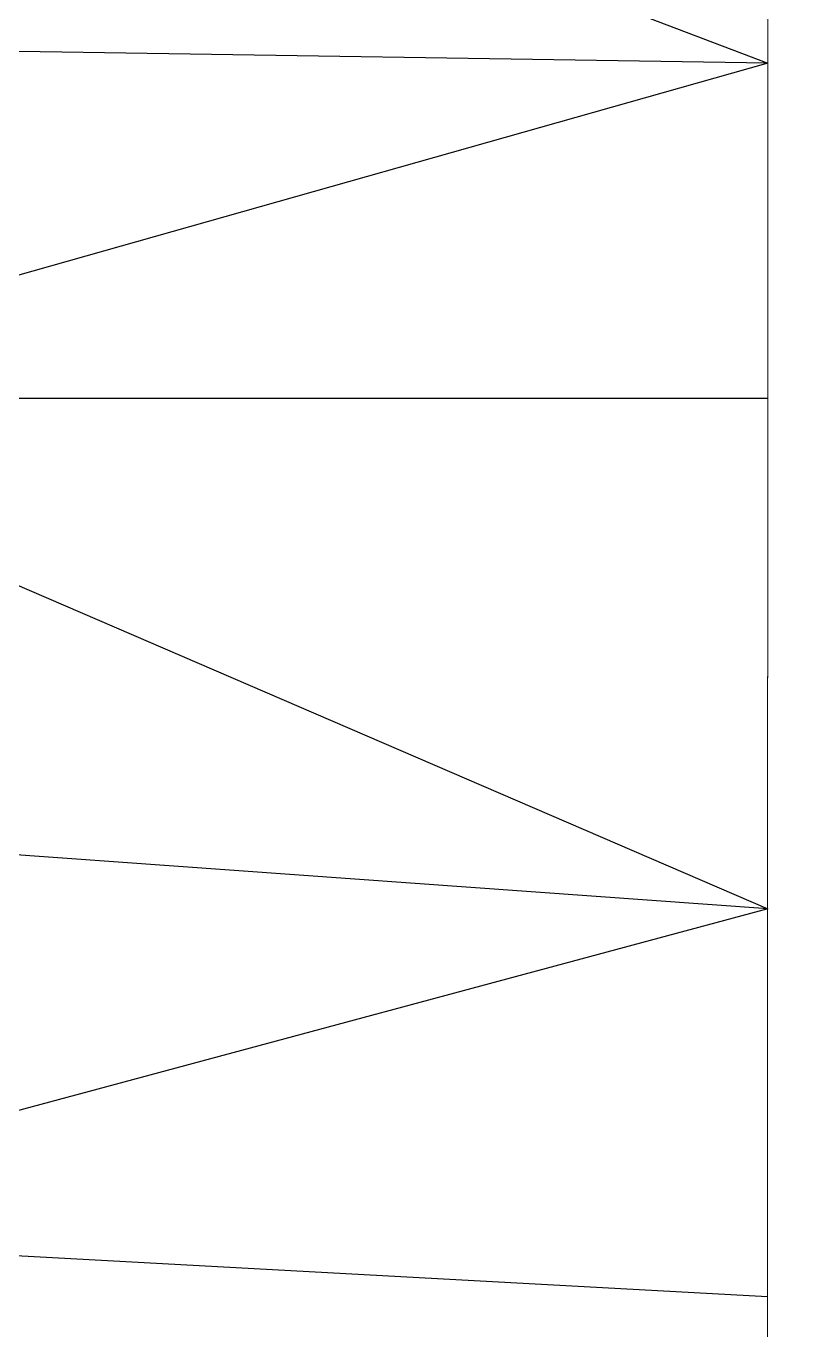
# Model space of a CAD drawing. Header units: millimetres. Extents: x 348 to 2201, y 118 to 1049.
# Drawn here: x 876.36 to 881.64, y 678.91 to 687.9 of the extents above; entities that cross this region are included whole.
import ezdxf

# ---------------------------------------------------------------- set-up
doc = ezdxf.new("R2010")
doc.units = ezdxf.units.MM
doc.layers.add('206_MURO_E_MURO_ARRIMO', color=7, linetype='Continuous', lineweight=18)
doc.layers.add('PA6_TERRENO', color=6, linetype='Continuous', lineweight=18)

msp = doc.modelspace()

# ---------------------------------------------------------------- linework, layer by layer
for p, q in [((873.3965, 690.7115), (881.468, 687.6433)), ((881.468, 687.6433), (873.3505, 687.7704)), ((881.468, 687.6433), (873.3124, 685.3361)), ((873.3124, 685.3361), (881.4665, 681.8149)), ((873.3124, 685.3361), (881.4674, 685.334)), ((881.4665, 681.8149), (873.2665, 682.4062)), ((881.4665, 681.8149), (873.2225, 679.5955)), ((873.2225, 679.5955), (881.4658, 679.1439))]:
    msp.add_line(p, q)
at = {"layer": '206_MURO_E_MURO_ARRIMO'}
msp.add_line((881.4447, 596.5758), (881.4733, 708.4204), dxfattribs=at)
at = {"layer": 'PA6_TERRENO'}
msp.add_lwpolyline([(881.4529, 628.4164), (881.4733, 708.4204), (943.2638, 711.7029), (942.8513, 628.4164)], close=True, dxfattribs=at)

doc.saveas('drawing.dxf')
